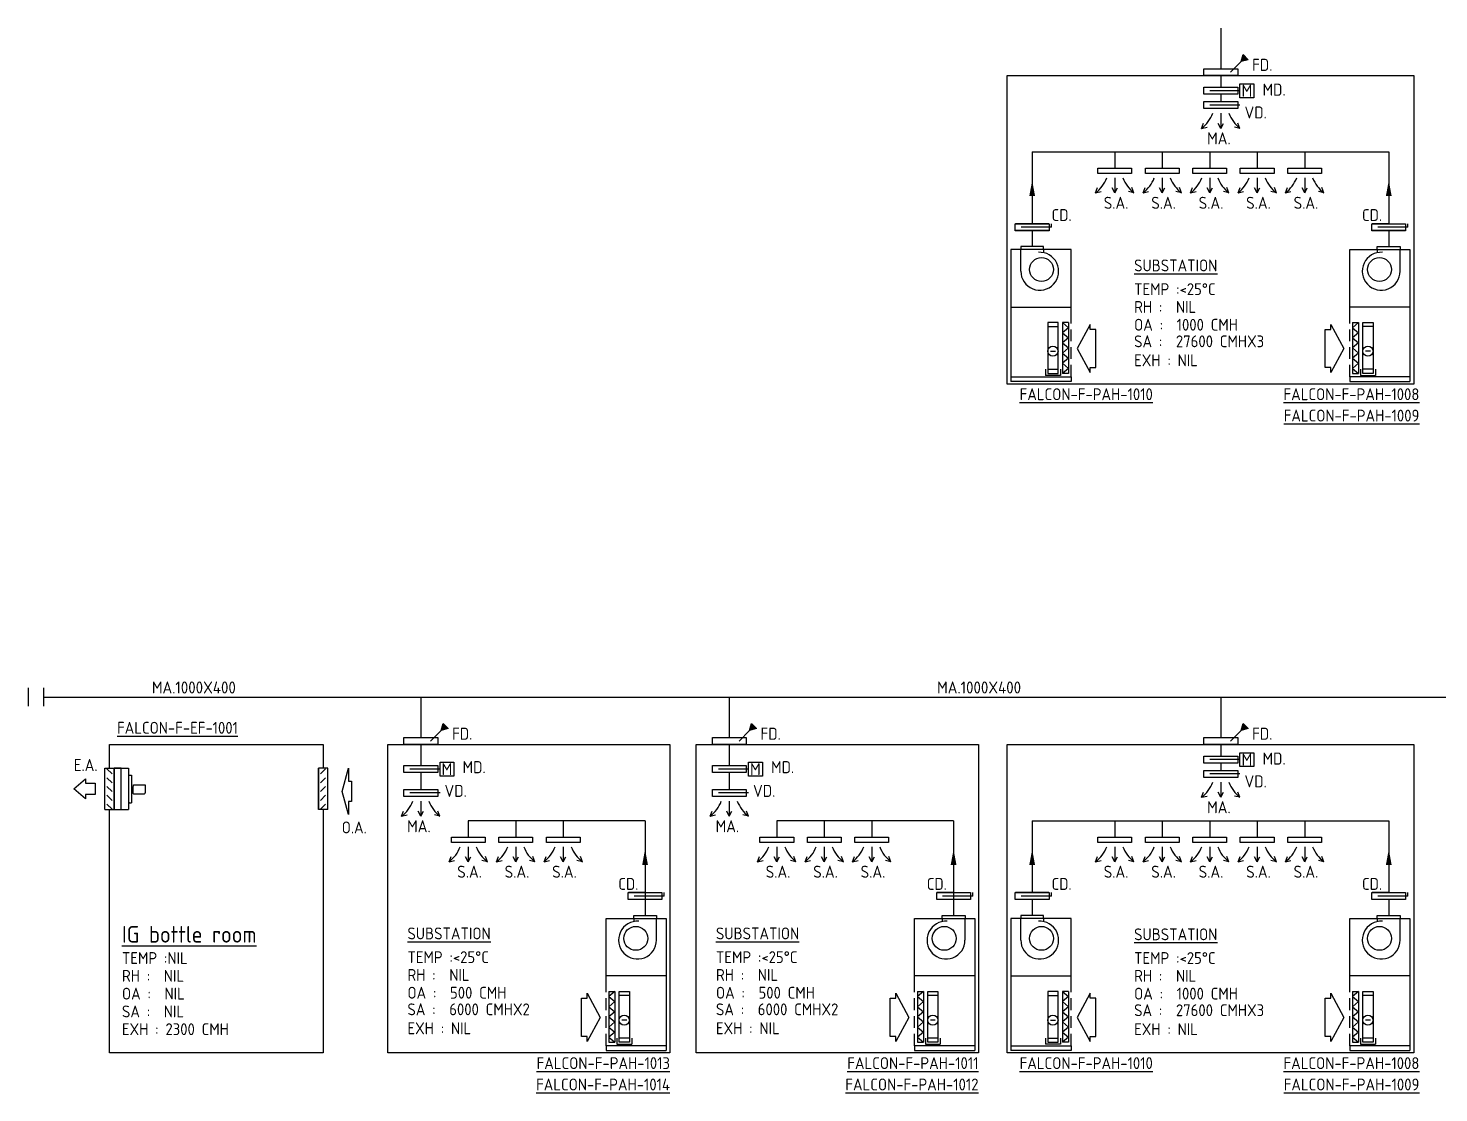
# Model space of a CAD drawing. Extents: x 41366 to 42076, y 84362 to 85507.
# Drawn here: x 41421.7 to 41718.9, y 84362.1 to 84586.5 of the extents above; entities that cross this region are included whole.
import ezdxf
from ezdxf.enums import TextEntityAlignment as Align

# ---------------------------------------------------------------- set-up
doc = ezdxf.new("R2010")
doc.units = 0
doc.header["$LTSCALE"] = 10
doc.linetypes.add('HIDDEN', pattern=[0.375, 0.25, -0.125])
doc.linetypes.add('HIDDEN2', pattern=[4.7625, 3.175, -1.5875])
for name, color, linetype in [('2', 3, 'Continuous'), ('3', 3, 'Continuous'), ('M-DETL-22', 22, 'Continuous'), ('M-DETL-56', 12, 'Continuous'), ('M-DUCT', 6, 'Continuous'), ('M-DUCT-DAPR', 3, 'Continuous'), ('M-EXHS-DAPR', 2, 'Continuous'), ('M-EXHS-EQPM', 3, 'Continuous'), ('M-EXHS-TEXT', 4, 'Continuous'), ('M-HVAC-EQPM', 3, 'Continuous'), ('M-HVAC-EQPM-TEXT', 5, 'Continuous'), ('M-HVAC-TEXT', 2, 'Continuous'), ('SL', 1, 'Continuous')]:
    doc.layers.add(name, color=color, linetype=linetype)
doc.styles.add('AA-TXT', font='isocp.shx', dxfattribs={"width": 0.8, "bigfont": 'chineset.shx'})
doc.styles.add('STDTEXT', font='isocp.shx', dxfattribs={"bigfont": 'chineset.shx'})

# ---------------------------------------------------------------- blocks, each defined once
blk = doc.blocks.new('FLOW-DAMPER-02')
at = {"layer": 'M-DUCT-DAPR', "linetype": 'HIDDEN', "ltscale": 0.1}
for q in [(0.299, 0), (-0.019, -0.029)]:
    blk.add_line((0.299, -0.029), q, dxfattribs=at)
at = {"layer": 'M-DUCT-DAPR'}
blk.add_lwpolyline([(0, 0), (0.28, 0), (0.28, -0.058), (0, -0.058)], close=True, dxfattribs=at)
blk = doc.blocks.new('A$C1683610B')
for p, q in [((0, 10.56), (0, 0)), ((-13.41, 0), (-11.99, 3.69)), ((-13.41, 0), (-9.56, 0.91)), ((0, 0), (-1.85, 3.5)), ((0, 0), (1.85, 3.5)), ((13.41, 0), (9.56, 0.91)), ((13.41, 0), (11.99, 3.69))]:
    blk.add_line(p, q)
for centre, start, end in [((-28.93, 19.67), 308.26715, 338.68378), ((28.93, 19.67), 201.31622, 231.73285)]:
    blk.add_arc(centre, 25.05, start, end)
blk = doc.blocks.new('FLOW-DAMPER-01')
at = {"layer": 'M-DUCT-DAPR', "linetype": 'HIDDEN', "ltscale": 0.1}
blk.add_line((0.299, -0.029), (-0.019, -0.029), dxfattribs=at)
at = {"layer": 'M-DUCT-DAPR'}
blk.add_lwpolyline([(0, 0), (0.28, 0), (0.28, -0.058), (0, -0.058)], close=True, dxfattribs=at)
blk = doc.blocks.new('FLOW-DAMPER-MD-01')
at = {"layer": 'M-DUCT-DAPR'}
blk.add_lwpolyline([(0.414, 0.086), (0.414, -0.029), (0.299, -0.029), (0.299, 0.086)], close=True, dxfattribs=at)
blk.add_blockref('FLOW-DAMPER-01', (0, 0.058))
at = {"layer": 'M-DUCT-DAPR', "style": 'AA-TXT'}
blk.add_text('M', height=0.1, dxfattribs=at).set_placement((0.356, 0.029), align=Align.MIDDLE)
blk = doc.blocks.new('0-S')
at = {"layer": 'M-EXHS-EQPM', "color": 1}
blk.add_lwpolyline([(0, 0), (-291, -79), (-129, -79), (-129, -118), (129, -118), (129, -79), (291, -79), (0, 0)], dxfattribs=at)
blk = doc.blocks.new('MOI')
blk.add_lwpolyline([(44.2, 12), (44.2, -12), (24.2, -12), (24.2, -20.8), (0, 0), (24.2, 20.8), (24.2, 12)], close=True)

msp = doc.modelspace()

# ---------------------------------------------------------------- hatches: boundary and pattern name
at = {"layer": 'M-DUCT-DAPR'}
for points in [[(41677.22, 84579.48), (41677.62, 84580.95), (41678.7, 84579.88)], [(41508.67, 84438.49), (41509.07, 84439.96), (41510.15, 84438.89)], [(41573.67, 84438.49), (41574.07, 84439.96), (41575.15, 84438.89)], [(41677.22, 84438.49), (41677.62, 84439.96), (41678.7, 84438.89)]]:
    msp.add_hatch(color=256, dxfattribs=at).paths.add_polyline_path(points)

# ---------------------------------------------------------------- linework, layer by layer
at = {"layer": '2'}
for p, q in [((41437.84, 84430.52), (41439.77, 84430.52)), ((41437.84, 84421.83), (41437.84, 84430.52)), ((41437.84, 84421.83), (41437.84, 84430.52)), ((41439.77, 84430.52), (41439.77, 84421.83)), ((41439.77, 84421.83), (41439.77, 84430.52)), ((41484.77, 84430.52), (41482.84, 84430.52)), ((41482.84, 84430.52), (41482.84, 84421.83)), ((41482.84, 84421.83), (41482.84, 84430.52)), ((41484.77, 84421.83), (41484.77, 84430.52)), ((41484.77, 84421.83), (41484.77, 84430.52)), ((41437.84, 84421.83), (41439.77, 84421.83)), ((41484.77, 84421.83), (41482.84, 84421.83))]:
    msp.add_line(p, q, dxfattribs=at)
at = {"layer": '3'}
for points in [[(41633.2, 84551.13, 1.22, 0, 0), (41633.2, 84554.44, 0, 0, 0)], [(41708.33, 84551.13, 1.22, 0, 0), (41708.33, 84554.44, 0, 0, 0)], [(41551.64, 84410.14, 1.22, 0, 0), (41551.64, 84413.45, 0, 0, 0)], [(41616.64, 84410.14, 1.22, 0, 0), (41616.64, 84413.45, 0, 0, 0)], [(41633.2, 84410.14, 1.22, 0, 0), (41633.2, 84413.45, 0, 0, 0)], [(41708.33, 84410.14, 1.22, 0, 0), (41708.33, 84413.45, 0, 0, 0)]]:
    msp.add_lwpolyline(points, format="xyseb", dxfattribs=at)
at = {"layer": 'M-DETL-22', "color": 1, "linetype": 'HIDDEN'}
for p, q in [((41641.42, 84513.04), (41641.42, 84525.48)), ((41700.11, 84513.04), (41700.11, 84525.48)), ((41543.42, 84372.05), (41543.42, 84384.49)), ((41608.42, 84372.05), (41608.42, 84384.49)), ((41641.42, 84372.05), (41641.42, 84384.49)), ((41700.11, 84372.05), (41700.11, 84384.49))]:
    msp.add_line(p, q, dxfattribs=at)
at = {"layer": 'M-DUCT'}
for p, q in [((41672.94, 84586.51), (41672.94, 84577.98)), ((41672.94, 84576.51), (41672.94, 84574.05)), ((41672.94, 84572.61), (41672.94, 84571.05)), ((41633.2, 84560.43), (41708.33, 84560.43)), ((41633.2, 84560.43), (41633.2, 84545.31)), ((41650.61, 84560.43), (41650.61, 84557.02)), ((41660.61, 84560.43), (41660.61, 84557.02)), ((41670.61, 84560.43), (41670.61, 84557.02)), ((41680.61, 84560.43), (41680.61, 84557.02)), ((41690.61, 84560.43), (41690.61, 84557.02)), ((41708.33, 84560.43), (41708.33, 84545.31)), ((41633.2, 84543.85), (41633.2, 84540.51)), ((41708.33, 84543.85), (41708.33, 84540.51)), ((41421.68, 84447.45), (41421.68, 84443.59)), ((41424.88, 84447.45), (41424.88, 84443.59)), ((41424.88, 84445.52), (42018.53, 84445.52)), ((41504.39, 84445.52), (41504.39, 84436.99)), ((41569.39, 84445.52), (41569.39, 84436.99)), ((41672.94, 84445.52), (41672.94, 84436.99)), ((41504.39, 84435.52), (41504.39, 84431.06)), ((41569.39, 84435.52), (41569.39, 84431.06)), ((41672.94, 84435.52), (41672.94, 84433.06)), ((41504.39, 84429.62), (41504.39, 84426.06)), ((41569.39, 84429.62), (41569.39, 84426.06)), ((41672.94, 84431.62), (41672.94, 84430.06)), ((41551.64, 84419.44), (41514.39, 84419.44)), ((41514.39, 84419.44), (41514.39, 84416.03)), ((41524.39, 84419.44), (41524.39, 84416.03)), ((41534.39, 84419.44), (41534.39, 84416.03)), ((41551.64, 84419.44), (41551.64, 84399.52)), ((41616.64, 84419.44), (41579.39, 84419.44)), ((41579.39, 84419.44), (41579.39, 84416.03)), ((41589.39, 84419.44), (41589.39, 84416.03)), ((41599.39, 84419.44), (41599.39, 84416.03)), ((41616.64, 84419.44), (41616.64, 84399.52)), ((41633.2, 84419.44), (41708.33, 84419.44)), ((41633.2, 84419.44), (41633.2, 84404.32)), ((41650.61, 84419.44), (41650.61, 84416.03)), ((41660.61, 84419.44), (41660.61, 84416.03)), ((41670.61, 84419.44), (41670.61, 84416.03)), ((41680.61, 84419.44), (41680.61, 84416.03)), ((41690.61, 84419.44), (41690.61, 84416.03)), ((41708.33, 84419.44), (41708.33, 84404.32)), ((41551.64, 84402.86), (41551.64, 84399.52)), ((41616.64, 84402.86), (41616.64, 84399.52)), ((41633.2, 84402.86), (41633.2, 84399.52)), ((41708.33, 84402.86), (41708.33, 84399.52))]:
    msp.add_line(p, q, dxfattribs=at)
at = {"layer": 'M-DUCT-DAPR'}
for p, q in [((41677.22, 84579.48), (41674.99, 84577.24)), ((41508.67, 84438.49), (41506.44, 84436.25)), ((41573.67, 84438.49), (41571.44, 84436.25)), ((41677.22, 84438.49), (41674.99, 84436.25)), ((41439.77, 84430.52), (41439.77, 84421.83)), ((41482.84, 84430.52), (41482.84, 84421.83))]:
    msp.add_line(p, q, dxfattribs=at)
for points in [[(41677.22, 84579.48), (41677.62, 84580.95), (41678.7, 84579.88), (41677.22, 84579.48)], [(41508.67, 84438.49), (41509.07, 84439.96), (41510.15, 84438.89), (41508.67, 84438.49)], [(41573.67, 84438.49), (41574.07, 84439.96), (41575.15, 84438.89), (41573.67, 84438.49)], [(41677.22, 84438.49), (41677.62, 84439.96), (41678.7, 84438.89), (41677.22, 84438.49)]]:
    msp.add_lwpolyline(points, dxfattribs=at)
for points in [[(41676.5, 84576.51), (41669.39, 84576.51), (41669.39, 84577.98), (41676.5, 84577.98)], [(41507.95, 84435.52), (41500.84, 84435.52), (41500.84, 84436.99), (41507.95, 84436.99)], [(41572.95, 84435.52), (41565.84, 84435.52), (41565.84, 84436.99), (41572.95, 84436.99)], [(41676.5, 84435.52), (41669.39, 84435.52), (41669.39, 84436.99), (41676.5, 84436.99)], [(41439.77, 84430.52), (41439.77, 84421.83), (41441.23, 84421.83), (41441.23, 84430.52)]]:
    msp.add_lwpolyline(points, close=True, dxfattribs=at)
at = {"layer": 'M-EXHS-DAPR'}
for p, q in [((41636.7, 84545.31), (41629.7, 84545.31)), ((41636.7, 84543.85), (41629.7, 84543.85)), ((41708.33, 84545.31), (41704.83, 84545.31)), ((41711.83, 84543.85), (41704.83, 84543.85)), ((41551.64, 84404.32), (41548.14, 84404.32)), ((41555.14, 84402.86), (41548.14, 84402.86)), ((41616.64, 84404.32), (41613.14, 84404.32)), ((41620.14, 84402.86), (41613.14, 84402.86)), ((41636.7, 84404.32), (41629.7, 84404.32)), ((41636.7, 84402.86), (41629.7, 84402.86)), ((41708.33, 84404.32), (41704.83, 84404.32)), ((41711.83, 84402.86), (41704.83, 84402.86))]:
    msp.add_line(p, q, dxfattribs=at)
for points in [[(41647.05, 84557.02), (41654.16, 84557.02), (41654.16, 84555.9), (41647.05, 84555.9)], [(41657.05, 84557.02), (41664.16, 84557.02), (41664.16, 84555.9), (41657.05, 84555.9)], [(41667.05, 84557.02), (41674.16, 84557.02), (41674.16, 84555.9), (41667.05, 84555.9)], [(41677.05, 84557.02), (41684.16, 84557.02), (41684.16, 84555.9), (41677.05, 84555.9)], [(41687.05, 84557.02), (41694.16, 84557.02), (41694.16, 84555.9), (41687.05, 84555.9)], [(41510.84, 84416.03), (41517.95, 84416.03), (41517.95, 84414.91), (41510.84, 84414.91)], [(41520.84, 84416.03), (41527.95, 84416.03), (41527.95, 84414.91), (41520.84, 84414.91)], [(41530.84, 84416.03), (41537.95, 84416.03), (41537.95, 84414.91), (41530.84, 84414.91)], [(41575.84, 84416.03), (41582.95, 84416.03), (41582.95, 84414.91), (41575.84, 84414.91)], [(41585.84, 84416.03), (41592.95, 84416.03), (41592.95, 84414.91), (41585.84, 84414.91)], [(41595.84, 84416.03), (41602.95, 84416.03), (41602.95, 84414.91), (41595.84, 84414.91)], [(41647.05, 84416.03), (41654.16, 84416.03), (41654.16, 84414.91), (41647.05, 84414.91)], [(41657.05, 84416.03), (41664.16, 84416.03), (41664.16, 84414.91), (41657.05, 84414.91)], [(41667.05, 84416.03), (41674.16, 84416.03), (41674.16, 84414.91), (41667.05, 84414.91)], [(41677.05, 84416.03), (41684.16, 84416.03), (41684.16, 84414.91), (41677.05, 84414.91)], [(41687.05, 84416.03), (41694.16, 84416.03), (41694.16, 84414.91), (41687.05, 84414.91)]]:
    msp.add_lwpolyline(points, close=True, dxfattribs=at)
at = {"layer": 'M-EXHS-DAPR', "color": 8}
for points in [[(41646.58, 84514.98), (41646.58, 84523.02), (41645.39, 84523.02), (41645.39, 84524.08), (41642.66, 84519), (41645.39, 84513.92), (41645.39, 84514.98)], [(41694.95, 84514.98), (41694.95, 84523.02), (41696.14, 84523.02), (41696.14, 84524.08), (41698.87, 84519), (41696.14, 84513.92), (41696.14, 84514.98)], [(41538.27, 84373.99), (41538.27, 84382.03), (41539.45, 84382.03), (41539.45, 84383.09), (41542.18, 84378.01), (41539.45, 84372.93), (41539.45, 84373.99)], [(41603.27, 84373.99), (41603.27, 84382.03), (41604.45, 84382.03), (41604.45, 84383.09), (41607.18, 84378.01), (41604.45, 84372.93), (41604.45, 84373.99)], [(41646.58, 84373.99), (41646.58, 84382.03), (41645.39, 84382.03), (41645.39, 84383.09), (41642.66, 84378.01), (41645.39, 84372.93), (41645.39, 84373.99)], [(41694.95, 84373.99), (41694.95, 84382.03), (41696.14, 84382.03), (41696.14, 84383.09), (41698.87, 84378.01), (41696.14, 84372.93), (41696.14, 84373.99)]]:
    msp.add_lwpolyline(points, close=True, dxfattribs=at)
at = {"layer": 'M-HVAC-EQPM', "color": 7}
for p, q in [((41630.8, 84539.84), (41628.73, 84539.84)), ((41628.73, 84539.84), (41628.73, 84512.03)), ((41641.42, 84539.84), (41635.61, 84539.84)), ((41641.42, 84525.48), (41641.42, 84539.84)), ((41700.11, 84525.48), (41700.11, 84539.84)), ((41700.11, 84539.84), (41705.92, 84539.84)), ((41710.73, 84539.84), (41712.8, 84539.84)), ((41712.8, 84539.84), (41712.8, 84512.03)), ((41641.42, 84513.04), (41641.42, 84512.03)), ((41700.11, 84513.04), (41700.11, 84512.03)), ((41641.42, 84512.03), (41628.73, 84512.03)), ((41700.11, 84512.03), (41712.8, 84512.03)), ((41543.42, 84384.49), (41543.42, 84398.85)), ((41543.42, 84398.85), (41549.24, 84398.85)), ((41554.05, 84398.85), (41556.11, 84398.85)), ((41556.11, 84398.85), (41556.11, 84371.04)), ((41608.42, 84384.49), (41608.42, 84398.85)), ((41608.42, 84398.85), (41614.24, 84398.85)), ((41619.05, 84398.85), (41621.11, 84398.85)), ((41621.11, 84398.85), (41621.11, 84371.04)), ((41630.8, 84398.85), (41628.73, 84398.85)), ((41628.73, 84398.85), (41628.73, 84371.04)), ((41641.42, 84398.85), (41635.61, 84398.85)), ((41641.42, 84384.49), (41641.42, 84398.85)), ((41700.11, 84384.49), (41700.11, 84398.85)), ((41700.11, 84398.85), (41705.92, 84398.85)), ((41710.73, 84398.85), (41712.8, 84398.85)), ((41712.8, 84398.85), (41712.8, 84371.04)), ((41543.42, 84372.05), (41543.42, 84371.04)), ((41543.42, 84371.04), (41556.11, 84371.04)), ((41608.42, 84372.05), (41608.42, 84371.04)), ((41608.42, 84371.04), (41621.11, 84371.04)), ((41641.42, 84371.04), (41628.73, 84371.04)), ((41641.42, 84372.05), (41641.42, 84371.04)), ((41700.11, 84372.05), (41700.11, 84371.04)), ((41700.11, 84371.04), (41712.8, 84371.04))]:
    msp.add_line(p, q, dxfattribs=at)
at = {"layer": 'M-HVAC-EQPM', "color": 8}
for p, q in [((41635.61, 84540.51), (41630.8, 84540.51)), ((41630.8, 84540.51), (41630.8, 84539.84)), ((41630.8, 84535.29), (41630.8, 84539.84)), ((41635.61, 84539.84), (41630.8, 84539.84)), ((41635.61, 84539.84), (41635.61, 84540.51)), ((41635.61, 84539.84), (41635.61, 84539.2)), ((41705.92, 84539.84), (41705.92, 84540.51)), ((41705.92, 84540.51), (41710.73, 84540.51)), ((41705.92, 84539.84), (41705.92, 84539.2)), ((41705.92, 84539.84), (41710.73, 84539.84)), ((41710.73, 84540.51), (41710.73, 84539.84)), ((41710.73, 84535.29), (41710.73, 84539.84)), ((41628.73, 84527.73), (41641.42, 84527.73)), ((41712.8, 84527.73), (41700.11, 84527.73)), ((41636.51, 84523.61), (41638.65, 84523.61)), ((41640.82, 84524.46), (41639.56, 84524.46)), ((41639.56, 84524.46), (41640.82, 84523.39)), ((41639.56, 84524.46), (41639.56, 84513.75)), ((41640.82, 84523.39), (41639.56, 84522.32)), ((41639.56, 84522.32), (41640.82, 84521.25)), ((41640.82, 84524.46), (41640.82, 84513.75)), ((41700.71, 84524.46), (41701.97, 84524.46)), ((41701.97, 84524.46), (41700.71, 84523.39)), ((41700.71, 84524.46), (41700.71, 84513.75)), ((41700.71, 84523.39), (41701.97, 84522.32)), ((41701.97, 84522.32), (41700.71, 84521.25)), ((41701.97, 84524.46), (41701.97, 84513.75)), ((41705.02, 84523.61), (41702.88, 84523.61)), ((41640.82, 84521.25), (41639.56, 84520.18)), ((41639.56, 84520.18), (41640.82, 84519.11)), ((41640.82, 84519.11), (41639.56, 84518.04)), ((41700.71, 84521.25), (41701.97, 84520.18)), ((41701.97, 84520.18), (41700.71, 84519.11)), ((41700.71, 84519.11), (41701.97, 84518.04)), ((41637.07, 84518.42), (41638.1, 84518.42)), ((41639.56, 84518.04), (41640.82, 84516.97)), ((41640.82, 84516.97), (41639.56, 84515.9)), ((41639.56, 84515.9), (41640.82, 84514.82)), ((41701.97, 84518.04), (41700.71, 84516.97)), ((41700.71, 84516.97), (41701.97, 84515.9)), ((41701.97, 84515.9), (41700.71, 84514.82)), ((41704.46, 84518.42), (41703.43, 84518.42)), ((41628.73, 84513.04), (41641.42, 84513.04)), ((41636.02, 84514.61), (41636.02, 84513.33)), ((41639.14, 84513.33), (41636.02, 84513.33)), ((41636.51, 84514.61), (41638.65, 84514.61)), ((41639.14, 84514.61), (41639.14, 84513.33)), ((41640.82, 84514.82), (41639.56, 84513.75)), ((41640.82, 84513.75), (41639.56, 84513.75)), ((41712.8, 84513.04), (41700.11, 84513.04)), ((41700.71, 84514.82), (41701.97, 84513.75)), ((41700.71, 84513.75), (41701.97, 84513.75)), ((41702.39, 84514.61), (41702.39, 84513.33)), ((41702.39, 84513.33), (41705.5, 84513.33)), ((41705.02, 84514.61), (41702.88, 84514.61)), ((41705.5, 84514.61), (41705.5, 84513.33)), ((41439.77, 84430.52), (41442.82, 84430.52)), ((41442.82, 84430.52), (41442.82, 84421.83)), ((41442.98, 84429.08), (41443.47, 84429.08)), ((41443.47, 84429.08), (41443.47, 84423.27)), ((41443.7, 84426.64), (41443.7, 84425.29)), ((41443.89, 84426.8), (41443.87, 84426.8)), ((41443.7, 84426.37), (41443.58, 84426.37)), ((41443.58, 84426.37), (41443.58, 84425.56)), ((41443.7, 84425.56), (41443.58, 84425.56)), ((41443.87, 84425.13), (41446.15, 84425.13)), ((41446.31, 84425.29), (41446.31, 84425.35)), ((41439.77, 84421.83), (41442.82, 84421.83)), ((41442.98, 84423.27), (41443.47, 84423.27)), ((41549.24, 84398.85), (41549.24, 84399.52)), ((41549.24, 84399.52), (41554.05, 84399.52)), ((41549.24, 84398.85), (41549.24, 84398.21)), ((41549.24, 84398.85), (41554.05, 84398.85)), ((41554.05, 84399.52), (41554.05, 84398.85)), ((41554.05, 84394.3), (41554.05, 84398.85)), ((41614.24, 84398.85), (41614.24, 84399.52)), ((41614.24, 84399.52), (41619.05, 84399.52)), ((41614.24, 84398.85), (41614.24, 84398.21)), ((41614.24, 84398.85), (41619.05, 84398.85)), ((41619.05, 84399.52), (41619.05, 84398.85)), ((41619.05, 84394.3), (41619.05, 84398.85)), ((41635.61, 84399.52), (41630.8, 84399.52)), ((41630.8, 84399.52), (41630.8, 84398.85)), ((41630.8, 84394.3), (41630.8, 84398.85)), ((41635.61, 84398.85), (41630.8, 84398.85)), ((41635.61, 84398.85), (41635.61, 84399.52)), ((41635.61, 84398.85), (41635.61, 84398.21)), ((41705.92, 84398.85), (41705.92, 84399.52)), ((41705.92, 84399.52), (41710.73, 84399.52)), ((41705.92, 84398.85), (41705.92, 84398.21)), ((41705.92, 84398.85), (41710.73, 84398.85)), ((41710.73, 84399.52), (41710.73, 84398.85)), ((41710.73, 84394.3), (41710.73, 84398.85)), ((41556.11, 84386.74), (41543.42, 84386.74)), ((41621.11, 84386.74), (41608.42, 84386.74)), ((41628.73, 84386.74), (41641.42, 84386.74)), ((41712.8, 84386.74), (41700.11, 84386.74)), ((41544.03, 84383.47), (41545.28, 84383.47)), ((41545.28, 84383.47), (41544.03, 84382.4)), ((41544.03, 84383.47), (41544.03, 84372.76)), ((41544.03, 84382.4), (41545.28, 84381.33)), ((41545.28, 84383.47), (41545.28, 84372.76)), ((41548.33, 84382.62), (41546.19, 84382.62)), ((41609.03, 84383.47), (41610.28, 84383.47)), ((41610.28, 84383.47), (41609.03, 84382.4)), ((41609.03, 84383.47), (41609.03, 84372.76)), ((41609.03, 84382.4), (41610.28, 84381.33)), ((41610.28, 84383.47), (41610.28, 84372.76)), ((41613.33, 84382.62), (41611.19, 84382.62)), ((41636.51, 84382.62), (41638.65, 84382.62)), ((41640.82, 84383.47), (41639.56, 84383.47)), ((41639.56, 84383.47), (41640.82, 84382.4)), ((41639.56, 84383.47), (41639.56, 84372.76)), ((41640.82, 84382.4), (41639.56, 84381.33)), ((41640.82, 84383.47), (41640.82, 84372.76)), ((41700.71, 84383.47), (41701.97, 84383.47)), ((41701.97, 84383.47), (41700.71, 84382.4)), ((41700.71, 84383.47), (41700.71, 84372.76)), ((41700.71, 84382.4), (41701.97, 84381.33)), ((41701.97, 84383.47), (41701.97, 84372.76)), ((41705.02, 84382.62), (41702.88, 84382.62)), ((41545.28, 84381.33), (41544.03, 84380.26)), ((41544.03, 84380.26), (41545.28, 84379.19)), ((41545.28, 84379.19), (41544.03, 84378.12)), ((41610.28, 84381.33), (41609.03, 84380.26)), ((41609.03, 84380.26), (41610.28, 84379.19)), ((41610.28, 84379.19), (41609.03, 84378.12)), ((41639.56, 84381.33), (41640.82, 84380.26)), ((41640.82, 84380.26), (41639.56, 84379.19)), ((41639.56, 84379.19), (41640.82, 84378.12)), ((41701.97, 84381.33), (41700.71, 84380.26)), ((41700.71, 84380.26), (41701.97, 84379.19)), ((41701.97, 84379.19), (41700.71, 84378.12)), ((41544.03, 84378.12), (41545.28, 84377.05)), ((41545.28, 84377.05), (41544.03, 84375.98)), ((41544.03, 84375.98), (41545.28, 84374.9)), ((41547.78, 84377.43), (41546.75, 84377.43)), ((41609.03, 84378.12), (41610.28, 84377.05)), ((41610.28, 84377.05), (41609.03, 84375.98)), ((41609.03, 84375.98), (41610.28, 84374.9)), ((41612.78, 84377.43), (41611.75, 84377.43)), ((41637.07, 84377.43), (41638.1, 84377.43)), ((41640.82, 84378.12), (41639.56, 84377.05)), ((41639.56, 84377.05), (41640.82, 84375.98)), ((41640.82, 84375.98), (41639.56, 84374.9)), ((41700.71, 84378.12), (41701.97, 84377.05)), ((41701.97, 84377.05), (41700.71, 84375.98)), ((41700.71, 84375.98), (41701.97, 84374.9)), ((41704.46, 84377.43), (41703.43, 84377.43)), ((41545.28, 84374.9), (41544.03, 84373.83)), ((41544.03, 84373.83), (41545.28, 84372.76)), ((41545.71, 84373.62), (41545.71, 84372.34)), ((41548.33, 84373.62), (41546.19, 84373.62)), ((41548.82, 84373.62), (41548.82, 84372.34)), ((41610.28, 84374.9), (41609.03, 84373.83)), ((41609.03, 84373.83), (41610.28, 84372.76)), ((41610.71, 84373.62), (41610.71, 84372.34)), ((41613.33, 84373.62), (41611.19, 84373.62)), ((41613.82, 84373.62), (41613.82, 84372.34)), ((41636.02, 84373.62), (41636.02, 84372.34)), ((41636.51, 84373.62), (41638.65, 84373.62)), ((41639.14, 84373.62), (41639.14, 84372.34)), ((41639.56, 84374.9), (41640.82, 84373.83)), ((41640.82, 84373.83), (41639.56, 84372.76)), ((41701.97, 84374.9), (41700.71, 84373.83)), ((41700.71, 84373.83), (41701.97, 84372.76)), ((41702.39, 84373.62), (41702.39, 84372.34)), ((41705.02, 84373.62), (41702.88, 84373.62)), ((41705.5, 84373.62), (41705.5, 84372.34)), ((41556.11, 84372.05), (41543.42, 84372.05)), ((41544.03, 84372.76), (41545.28, 84372.76)), ((41545.71, 84372.34), (41548.82, 84372.34)), ((41621.11, 84372.05), (41608.42, 84372.05)), ((41609.03, 84372.76), (41610.28, 84372.76)), ((41610.71, 84372.34), (41613.82, 84372.34)), ((41628.73, 84372.05), (41641.42, 84372.05)), ((41639.14, 84372.34), (41636.02, 84372.34)), ((41640.82, 84372.76), (41639.56, 84372.76)), ((41712.8, 84372.05), (41700.11, 84372.05)), ((41700.71, 84372.76), (41701.97, 84372.76)), ((41702.39, 84372.34), (41705.5, 84372.34))]:
    msp.add_line(p, q, dxfattribs=at)
at = {"layer": 'M-HVAC-EQPM', "color": 1}
for p, q in [((41439.34, 84429.33), (41438.27, 84430.39)), ((41483.27, 84429.33), (41484.34, 84430.39)), ((41439.34, 84427.47), (41438.27, 84428.54)), ((41439.34, 84425.61), (41438.27, 84426.68)), ((41483.27, 84427.47), (41484.34, 84428.54)), ((41483.27, 84425.61), (41484.34, 84426.68)), ((41439.34, 84423.76), (41438.27, 84424.82)), ((41483.27, 84423.76), (41484.34, 84424.82)), ((41439.34, 84421.9), (41438.27, 84422.97)), ((41483.27, 84421.9), (41484.34, 84422.97))]:
    msp.add_line(p, q, dxfattribs=at)
at = {"layer": 'M-HVAC-EQPM', "color": 8}
for points in [[(41636.51, 84524.46), (41636.51, 84513.75), (41638.65, 84513.75), (41638.65, 84524.46)], [(41705.02, 84524.46), (41705.02, 84513.75), (41702.88, 84513.75), (41702.88, 84524.46)], [(41548.33, 84383.47), (41548.33, 84372.76), (41546.19, 84372.76), (41546.19, 84383.47)], [(41613.33, 84383.47), (41613.33, 84372.76), (41611.19, 84372.76), (41611.19, 84383.47)], [(41636.51, 84383.47), (41636.51, 84372.76), (41638.65, 84372.76), (41638.65, 84383.47)], [(41705.02, 84383.47), (41705.02, 84372.76), (41702.88, 84372.76), (41702.88, 84383.47)]]:
    msp.add_lwpolyline(points, close=True, dxfattribs=at)
for points in [[(41443.89, 84426.8), (41443.89, 84427), (41446.35, 84427)], [(41446.35, 84427), (41446.35, 84425.35), (41446.31, 84425.35)]]:
    msp.add_lwpolyline(points, dxfattribs=at)
for centre, radius in [((41635.16, 84535.66), 2.52), ((41706.37, 84535.66), 2.52), ((41637.58, 84518.42), 1.07), ((41703.95, 84518.42), 1.07), ((41549.68, 84394.67), 2.52), ((41614.68, 84394.67), 2.52), ((41635.16, 84394.67), 2.52), ((41706.37, 84394.67), 2.52), ((41547.26, 84377.43), 1.07), ((41612.26, 84377.43), 1.07), ((41637.58, 84377.43), 1.07), ((41703.95, 84377.43), 1.07)]:
    msp.add_circle(centre, radius, dxfattribs=at)
for centre, radius, start, end in [((41634.79, 84535.29), 3.99, 180, 93.8694), ((41706.74, 84535.29), 3.99, 86.1306, 0), ((41443.01, 84429.27), 0.194, 184.8558, 262.1531), ((41443.87, 84426.64), 0.163, 90, 180), ((41443.87, 84425.29), 0.163, 180, 270), ((41446.15, 84425.29), 0.163, 270, 0), ((41443.01, 84423.08), 0.194, 97.8469, 175.1442), ((41550.05, 84394.3), 3.99, 86.1306, 0), ((41615.05, 84394.3), 3.99, 86.1306, 0), ((41634.79, 84394.3), 3.99, 180, 93.8694), ((41706.74, 84394.3), 3.99, 86.1306, 0)]:
    msp.add_arc(centre, radius, start, end, dxfattribs=at)
at = {"layer": 'SL'}
for points in [[(41713.58, 84576.51), (41713.58, 84511.51), (41627.95, 84511.51), (41627.95, 84576.51), (41713.58, 84576.51), (41713.58, 84576.51)], [(41438.8, 84430.52), (41438.8, 84435.52), (41483.8, 84435.52), (41483.8, 84430.52)], [(41556.89, 84435.52), (41556.89, 84370.52), (41497.41, 84370.52), (41497.41, 84435.52), (41556.89, 84435.52), (41556.89, 84435.52)], [(41621.89, 84435.52), (41621.89, 84370.52), (41562.41, 84370.52), (41562.41, 84435.52), (41621.89, 84435.52), (41621.89, 84435.52)], [(41713.58, 84435.52), (41713.58, 84370.52), (41627.95, 84370.52), (41627.95, 84435.52), (41713.58, 84435.52), (41713.58, 84435.52)], [(41483.8, 84421.83), (41483.8, 84370.52), (41438.8, 84370.52), (41438.8, 84421.83)]]:
    msp.add_lwpolyline(points, dxfattribs=at)

# ---------------------------------------------------------------- block references
at = {"xscale": 25.4, "yscale": 25.4, "zscale": 25.4}
for name, p in [('FLOW-DAMPER-MD-01', (41669.39, 84572.59)), ('FLOW-DAMPER-01', (41669.39, 84571.05)), ('FLOW-DAMPER-MD-01', (41669.39, 84431.6)), ('FLOW-DAMPER-MD-01', (41500.84, 84429.6)), ('FLOW-DAMPER-MD-01', (41565.84, 84429.6)), ('FLOW-DAMPER-01', (41669.39, 84430.06)), ('FLOW-DAMPER-01', (41500.84, 84426.06)), ('FLOW-DAMPER-01', (41565.84, 84426.06))]:
    msp.add_blockref(name, p, dxfattribs=at)
at = {"linetype": 'HIDDEN2', "xscale": 25.4, "yscale": 25.4, "zscale": 25.4}
for p in [(41629.65, 84545.31), (41704.77, 84545.31), (41548.09, 84404.32), (41613.09, 84404.32), (41629.65, 84404.32), (41704.77, 84404.32)]:
    msp.add_blockref('FLOW-DAMPER-02', p, dxfattribs=at)
at = {"layer": '2', "xscale": 0.1015999999999076, "yscale": 0.1015999999999076, "zscale": 0.1015999999999076}
msp.add_blockref('MOI', (41431.26, 84426.18), dxfattribs=at)
at = {"layer": 'M-DETL-56', "xscale": -0.01679999999998927, "yscale": 0.01679999999998927, "zscale": 0.01679999999998927, "rotation": 90}
msp.add_blockref('0-S', (41487.8, 84425.66), dxfattribs=at)
at = {"layer": 'M-HVAC-TEXT', "xscale": 0.3013041683336652, "yscale": 0.3013041683336652, "zscale": 0.3013041683336652}
for p in [(41672.94, 84565.39), (41650.61, 84551.79), (41660.61, 84551.79), (41670.61, 84551.79), (41680.61, 84551.79), (41690.61, 84551.79), (41672.94, 84424.4), (41504.39, 84420.4), (41569.39, 84420.4), (41514.39, 84410.8), (41524.39, 84410.8), (41534.39, 84410.8), (41579.39, 84410.8), (41589.39, 84410.8), (41599.39, 84410.8), (41650.61, 84410.8), (41660.61, 84410.8), (41670.61, 84410.8), (41680.61, 84410.8), (41690.61, 84410.8)]:
    msp.add_blockref('A$C1683610B', p, dxfattribs=at)

# ---------------------------------------------------------------- texts
at = {"layer": 'M-EXHS-TEXT', "linetype": 'Continuous'}
for s, height, style, p in [('FD.', 2.54, 'AA-TXT', (41683.8, 84578.79)), ('MD.', 2.54, 'AA-TXT', (41686.6, 84573.55)), ('VD.', 2.54, 'AA-TXT', (41682.63, 84568.75)), ('CD.', 2.5, 'AA-TXT', (41641.5, 84547.13)), ('CD.', 2.5, 'AA-TXT', (41706.9, 84547.13)), ('MA.1000X400', 2.54, 'AA-TXT', (41465.42, 84447.55)), ('MA.1000X400', 2.54, 'AA-TXT', (41630.86, 84447.55)), ('FD.', 2.54, 'AA-TXT', (41515.24, 84437.8)), ('FD.', 2.54, 'AA-TXT', (41580.24, 84437.8)), ('FD.', 2.54, 'AA-TXT', (41683.8, 84437.8)), ('MD.', 2.54, 'AA-TXT', (41686.6, 84432.56)), ('MD.', 2.54, 'AA-TXT', (41518.05, 84430.76)), ('MD.', 2.54, 'AA-TXT', (41583.05, 84430.76)), ('VD.', 2.54, 'AA-TXT', (41514.08, 84425.76)), ('VD.', 2.54, 'AA-TXT', (41579.08, 84425.76)), ('VD.', 2.54, 'AA-TXT', (41682.63, 84427.76)), ('O.A.', 2.5, 'STDTEXT', (41493, 84418.05)), ('CD.', 2.5, 'AA-TXT', (41550.21, 84406.14)), ('CD.', 2.5, 'AA-TXT', (41615.21, 84406.14)), ('CD.', 2.5, 'AA-TXT', (41641.5, 84406.14)), ('CD.', 2.5, 'AA-TXT', (41706.9, 84406.14))]:
    msp.add_text(s, height=height, dxfattribs=dict(at, style=style)).set_placement(p, align=Align.MIDDLE_RIGHT)
for s, height, style, p in [('MA.', 2.54, 'AA-TXT', (41670.06, 84563.3)), ('S.A.', 2.54, 'AA-TXT', (41648.28, 84549.71)), ('S.A.', 2.54, 'AA-TXT', (41658.28, 84549.71)), ('S.A.', 2.54, 'AA-TXT', (41668.28, 84549.71)), ('S.A.', 2.54, 'AA-TXT', (41678.28, 84549.71)), ('S.A.', 2.54, 'AA-TXT', (41688.28, 84549.71)), ('%%USUBSTATION', 2.5, 'AA-TXT', (41654.67, 84536.51)), ('TEMP :<25%%DC', 2.5, 'STDTEXT', (41654.67, 84531.51)), ('RH :  NIL', 2.5, 'STDTEXT', (41654.67, 84527.76)), ('OA :  1000 CMH', 2.5, 'STDTEXT', (41654.67, 84524.01)), ('SA :  27600 CMHX3', 2.5, 'STDTEXT', (41654.67, 84520.51)), ('EXH : NIL', 2.5, 'STDTEXT', (41654.67, 84516.51)), ('E.A.', 2.54, 'AA-TXT', (41431.26, 84431.2)), ('MA.', 2.54, 'AA-TXT', (41670.06, 84422.31)), ('MA.', 2.54, 'AA-TXT', (41501.51, 84418.31)), ('MA.', 2.54, 'AA-TXT', (41566.51, 84418.31)), ('S.A.', 2.54, 'AA-TXT', (41512.06, 84408.72)), ('S.A.', 2.54, 'AA-TXT', (41522.06, 84408.72)), ('S.A.', 2.54, 'AA-TXT', (41532.06, 84408.72)), ('S.A.', 2.54, 'AA-TXT', (41577.06, 84408.72)), ('S.A.', 2.54, 'AA-TXT', (41587.06, 84408.72)), ('S.A.', 2.54, 'AA-TXT', (41597.06, 84408.72)), ('S.A.', 2.54, 'AA-TXT', (41648.28, 84408.72)), ('S.A.', 2.54, 'AA-TXT', (41658.28, 84408.72)), ('S.A.', 2.54, 'AA-TXT', (41668.28, 84408.72)), ('S.A.', 2.54, 'AA-TXT', (41678.28, 84408.72)), ('S.A.', 2.54, 'AA-TXT', (41688.28, 84408.72)), ('%%UIG bottle room', 3.5, 'AA-TXT', (41441.42, 84395.52)), ('%%USUBSTATION', 2.5, 'AA-TXT', (41501.57, 84395.71)), ('%%USUBSTATION', 2.5, 'AA-TXT', (41566.57, 84395.71)), ('%%USUBSTATION', 2.5, 'AA-TXT', (41654.67, 84395.52)), ('TEMP :NIL', 2.5, 'STDTEXT', (41441.42, 84390.52)), ('TEMP :<25%%DC', 2.5, 'STDTEXT', (41501.57, 84390.71)), ('TEMP :<25%%DC', 2.5, 'STDTEXT', (41566.57, 84390.71)), ('TEMP :<25%%DC', 2.5, 'STDTEXT', (41654.67, 84390.52)), ('RH :  NIL', 2.5, 'STDTEXT', (41441.42, 84386.77)), ('RH :  NIL', 2.5, 'STDTEXT', (41501.57, 84386.96)), ('RH :  NIL', 2.5, 'STDTEXT', (41566.57, 84386.96)), ('RH :  NIL', 2.5, 'STDTEXT', (41654.67, 84386.77)), ('OA :  NIL', 2.5, 'STDTEXT', (41441.42, 84383.02)), ('OA :  500 CMH', 2.5, 'STDTEXT', (41501.57, 84383.21)), ('OA :  500 CMH', 2.5, 'STDTEXT', (41566.57, 84383.21)), ('OA :  1000 CMH', 2.5, 'STDTEXT', (41654.67, 84383.02)), ('SA :  NIL', 2.5, 'STDTEXT', (41441.42, 84379.27)), ('SA :  6000 CMHX2', 2.5, 'STDTEXT', (41501.57, 84379.71)), ('SA :  6000 CMHX2', 2.5, 'STDTEXT', (41566.57, 84379.71)), ('SA :  27600 CMHX3', 2.5, 'STDTEXT', (41654.67, 84379.52)), ('EXH : 2300 CMH', 2.5, 'STDTEXT', (41441.42, 84375.52)), ('EXH : NIL', 2.5, 'STDTEXT', (41501.57, 84375.71)), ('EXH : NIL', 2.5, 'STDTEXT', (41566.57, 84375.71)), ('EXH : NIL', 2.5, 'STDTEXT', (41654.67, 84375.52))]:
    msp.add_text(s, height=height, dxfattribs=dict(at, style=style)).set_placement(p, align=Align.MIDDLE_LEFT)
at = {"layer": 'M-HVAC-EQPM-TEXT', "style": 'AA-TXT'}
for s, p in [('%%UFALCON-F-PAH-1010', (41658.62, 84509.36)), ('%%UFALCON-F-PAH-1008', (41714.78, 84509.36)), ('%%UFALCON-F-PAH-1009', (41714.78, 84504.86)), ('%%UFALCON-F-PAH-1013', (41556.89, 84368.37)), ('%%UFALCON-F-PAH-1011', (41621.89, 84368.37)), ('%%UFALCON-F-PAH-1010', (41658.62, 84368.37)), ('%%UFALCON-F-PAH-1008', (41714.78, 84368.37)), ('%%UFALCON-F-PAH-1014', (41556.89, 84363.87)), ('%%UFALCON-F-PAH-1012', (41621.89, 84363.87)), ('%%UFALCON-F-PAH-1009', (41714.78, 84363.87))]:
    msp.add_text(s, height=2.5, dxfattribs=at).set_placement(p, align=Align.MIDDLE_RIGHT)
msp.add_text('%%UFALCON-F-EF-1001', height=2.5, dxfattribs=at).set_placement((41453.13, 84439.06), align=Align.MIDDLE)

doc.saveas('drawing.dxf')
